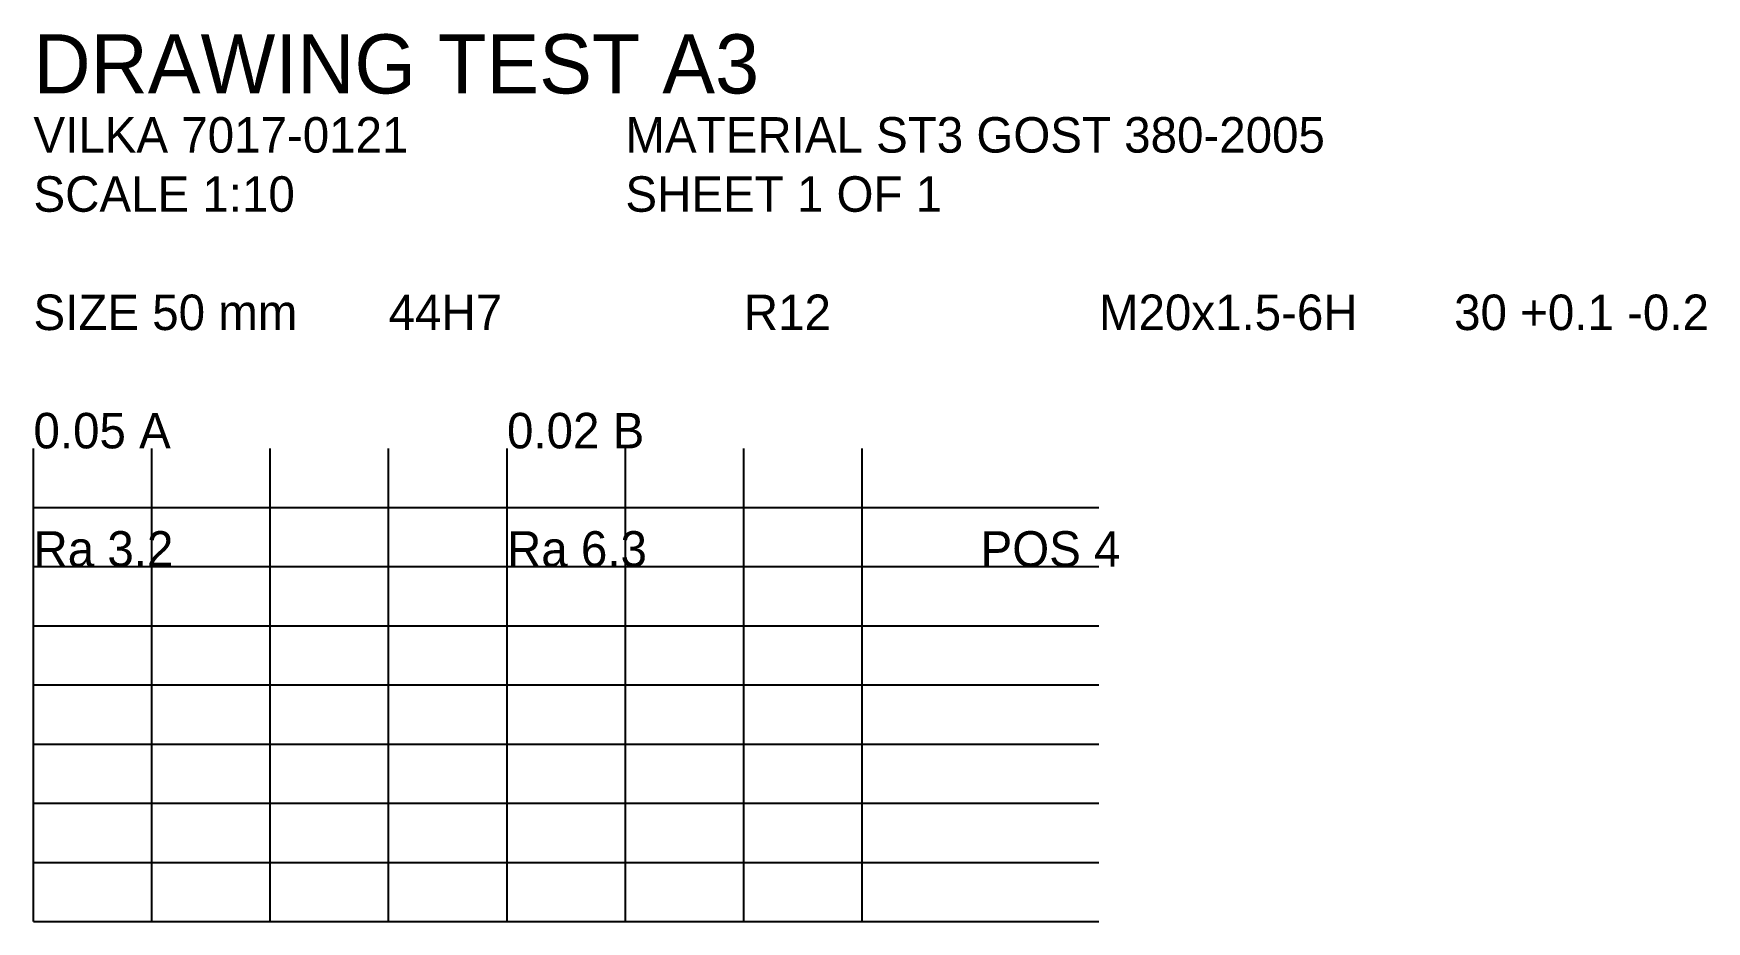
# Model space of a CAD drawing. Header units: metres. Extents: x 10 to 151, y 10 to 85.
import ezdxf

# ---------------------------------------------------------------- set-up
doc = ezdxf.new("R2010")
doc.units = ezdxf.units.M

msp = doc.modelspace()

# ---------------------------------------------------------------- linework, layer by layer
at = {"layer": 'GEOMETRY'}
for p, q in [((10, 10), (10, 50)), ((20, 10), (20, 50)), ((30, 10), (30, 50)), ((40, 10), (40, 50)), ((50, 10), (50, 50)), ((60, 10), (60, 50)), ((70, 10), (70, 50)), ((80, 10), (80, 50)), ((10, 45), (100, 45)), ((10, 40), (100, 40)), ((10, 35), (100, 35)), ((10, 30), (100, 30)), ((10, 25), (100, 25)), ((10, 20), (100, 20)), ((10, 15), (100, 15)), ((10, 10), (100, 10))]:
    msp.add_line(p, q, dxfattribs=at)

# ---------------------------------------------------------------- texts
at = {"layer": 'CALLOUT'}
msp.add_text('POS 4', height=3, dxfattribs=at).set_placement((90, 40))
at = {"layer": 'NOTE'}
for s, p in [('SCALE 1:10', (10, 70)), ('SHEET 1 OF 1', (60, 70))]:
    msp.add_text(s, height=3, dxfattribs=at).set_placement(p)
at = {"layer": 'ROUGHNESS'}
for s, p in [('Ra 3.2', (10, 40)), ('Ra 6.3', (50, 40))]:
    msp.add_text(s, height=3, dxfattribs=at).set_placement(p)
at = {"layer": 'SIZE'}
for s, p in [('SIZE 50 mm', (10, 60)), ('44H7', (40, 60)), ('R12', (70, 60)), ('M20x1.5-6H', (100, 60)), ('30 +0.1 -0.2', (130, 60))]:
    msp.add_text(s, height=3, dxfattribs=at).set_placement(p)
at = {"layer": 'TITLE'}
for s, height, p in [('DRAWING TEST A3', 5, (10, 80)), ('VILKA 7017-0121', 3, (10, 75)), ('MATERIAL ST3 GOST 380-2005', 3, (60, 75))]:
    msp.add_text(s, height=height, dxfattribs=at).set_placement(p)
at = {"layer": 'TOLERANCE'}
for s, p in [('0.05 A', (10, 50)), ('0.02 B', (50, 50))]:
    msp.add_text(s, height=3, dxfattribs=at).set_placement(p)

doc.saveas('drawing.dxf')
